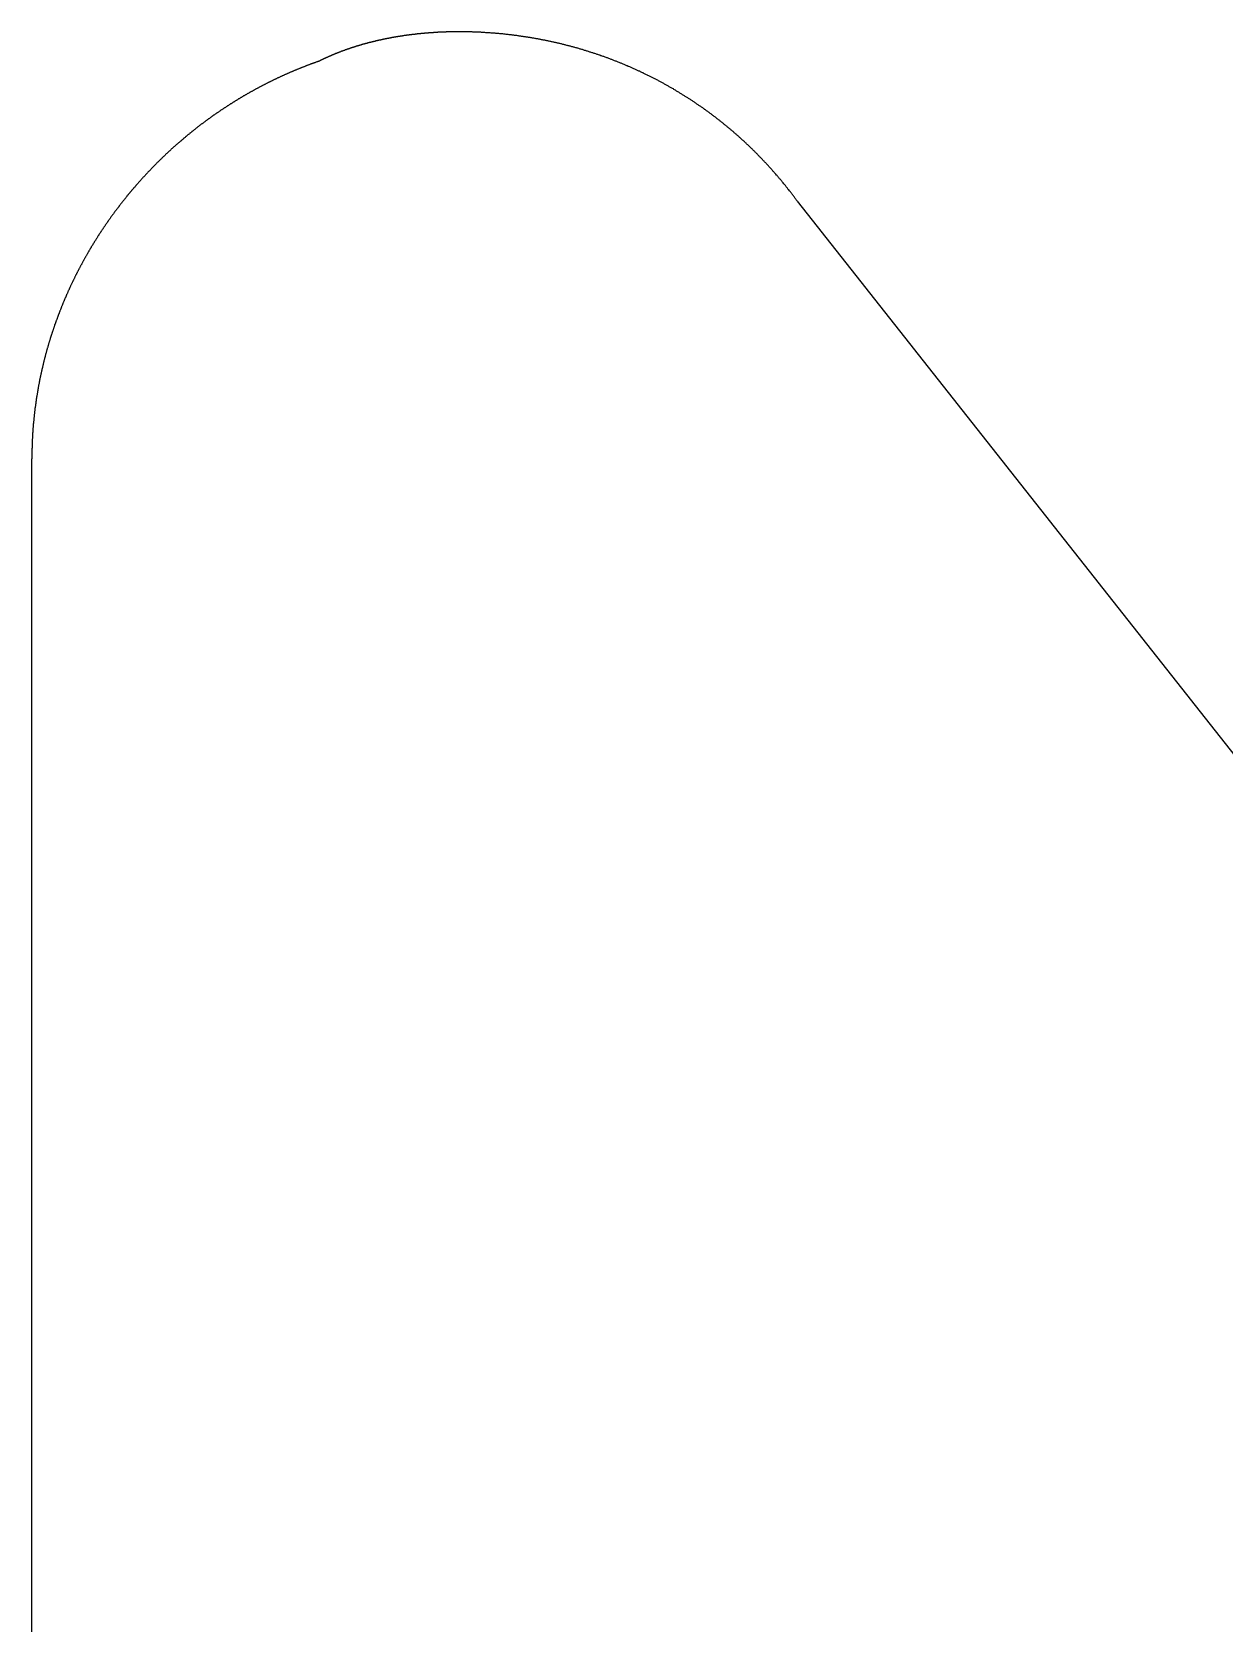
# Model space of a CAD drawing. Header units: millimetres. Extents: x -275 to 275, y -100 to 100.
# Drawn here: x -53.28 to -43.22, y 3.67 to 17.1 of the extents above; entities that cross this region are included whole.
import ezdxf

# ---------------------------------------------------------------- set-up
doc = ezdxf.new("R2010")
doc.units = ezdxf.units.MM

msp = doc.modelspace()

# ---------------------------------------------------------------- linework, layer by layer
for p, q in [((-46.823, 15.671), (-27.451, -8.896)), ((-53.281, -22.887), (-53.281, 13.498))]:
    msp.add_line(p, q)
for points in [[(-46.823, 15.671), (-46.827, 15.677), (-46.832, 15.682), (-46.836, 15.688), (-46.84, 15.693), (-46.844, 15.699), (-46.848, 15.705), (-46.852, 15.71), (-46.856, 15.716), (-46.861, 15.721), (-46.865, 15.727), (-46.869, 15.732), (-46.873, 15.737), (-46.877, 15.743), (-46.882, 15.748), (-46.886, 15.754), (-46.89, 15.759), (-46.894, 15.765), (-46.899, 15.77), (-46.903, 15.775), (-46.907, 15.781), (-46.911, 15.786), (-46.916, 15.792), (-46.92, 15.797), (-46.924, 15.802), (-46.929, 15.808), (-46.933, 15.813), (-46.937, 15.818), (-46.942, 15.824), (-46.946, 15.829), (-46.95, 15.834), (-46.955, 15.839), (-46.959, 15.845), (-46.963, 15.85), (-46.968, 15.855), (-46.972, 15.86), (-46.977, 15.866), (-46.981, 15.871), (-46.985, 15.876), (-46.99, 15.881), (-46.994, 15.886), (-46.999, 15.891), (-47.003, 15.897), (-47.008, 15.902), (-47.012, 15.907), (-47.017, 15.912), (-47.021, 15.917), (-47.026, 15.922), (-47.03, 15.927), (-47.035, 15.932), (-47.039, 15.937), (-47.044, 15.943), (-47.048, 15.948), (-47.053, 15.953), (-47.057, 15.958), (-47.062, 15.963), (-47.066, 15.968), (-47.071, 15.973), (-47.076, 15.978), (-47.08, 15.983), (-47.085, 15.988), (-47.089, 15.993), (-47.094, 15.997), (-47.099, 16.002), (-47.103, 16.007), (-47.108, 16.012), (-47.113, 16.017), (-47.117, 16.022), (-47.122, 16.027), (-47.127, 16.032), (-47.131, 16.037), (-47.136, 16.041), (-47.141, 16.046), (-47.145, 16.051), (-47.15, 16.056), (-47.155, 16.061), (-47.16, 16.066), (-47.164, 16.07), (-47.169, 16.075), (-47.174, 16.08), (-47.179, 16.085), (-47.183, 16.089), (-47.188, 16.094), (-47.193, 16.099), (-47.198, 16.103), (-47.202, 16.108), (-47.207, 16.113), (-47.212, 16.118), (-47.217, 16.122), (-47.222, 16.127), (-47.227, 16.131), (-47.231, 16.136), (-47.236, 16.141), (-47.241, 16.145), (-47.246, 16.15), (-47.251, 16.155), (-47.256, 16.159), (-47.261, 16.164), (-47.266, 16.168), (-47.27, 16.173), (-47.275, 16.177), (-47.28, 16.182), (-47.285, 16.186), (-47.29, 16.191), (-47.295, 16.195), (-47.3, 16.2), (-47.305, 16.204), (-47.31, 16.209), (-47.315, 16.213), (-47.32, 16.218), (-47.325, 16.222), (-47.33, 16.227), (-47.335, 16.231), (-47.34, 16.235), (-47.345, 16.24), (-47.35, 16.244), (-47.355, 16.248), (-47.36, 16.253), (-47.365, 16.257), (-47.37, 16.261), (-47.375, 16.266), (-47.38, 16.27), (-47.385, 16.274), (-47.39, 16.279), (-47.396, 16.283), (-47.401, 16.287), (-47.406, 16.291), (-47.411, 16.296), (-47.416, 16.3), (-47.421, 16.304), (-47.426, 16.308), (-47.431, 16.313), (-47.436, 16.317), (-47.442, 16.321), (-47.447, 16.325), (-47.452, 16.329), (-47.457, 16.333), (-47.462, 16.338), (-47.468, 16.342), (-47.473, 16.346), (-47.478, 16.35), (-47.483, 16.354), (-47.488, 16.358), (-47.494, 16.362), (-47.499, 16.366), (-47.504, 16.37), (-47.509, 16.374), (-47.514, 16.378), (-47.52, 16.382), (-47.525, 16.386), (-47.53, 16.39), (-47.536, 16.394), (-47.541, 16.398), (-47.546, 16.402), (-47.551, 16.406), (-47.557, 16.41), (-47.562, 16.414), (-47.567, 16.418), (-47.573, 16.422), (-47.578, 16.426), (-47.583, 16.43), (-47.589, 16.434), (-47.594, 16.437), (-47.599, 16.441), (-47.605, 16.445), (-47.61, 16.449), (-47.615, 16.453), (-47.621, 16.457), (-47.626, 16.46), (-47.632, 16.464), (-47.637, 16.468), (-47.642, 16.472), (-47.648, 16.475), (-47.653, 16.479), (-47.659, 16.483), (-47.664, 16.487), (-47.67, 16.49), (-47.675, 16.494), (-47.68, 16.498), (-47.686, 16.501), (-47.691, 16.505), (-47.697, 16.509), (-47.702, 16.512), (-47.708, 16.516), (-47.713, 16.52), (-47.719, 16.523), (-47.724, 16.527), (-47.73, 16.531), (-47.735, 16.534), (-47.741, 16.538), (-47.746, 16.541), (-47.752, 16.545), (-47.757, 16.548), (-47.763, 16.552), (-47.768, 16.555), (-47.774, 16.559), (-47.78, 16.562), (-47.785, 16.566), (-47.791, 16.569), (-47.796, 16.573), (-47.802, 16.576), (-47.808, 16.58), (-47.813, 16.583), (-47.819, 16.586), (-47.824, 16.59), (-47.83, 16.593), (-47.836, 16.597), (-47.841, 16.6), (-47.847, 16.603), (-47.852, 16.607), (-47.858, 16.61), (-47.864, 16.613), (-47.869, 16.617), (-47.875, 16.62), (-47.881, 16.623), (-47.886, 16.627), (-47.892, 16.63), (-47.898, 16.633), (-47.903, 16.636), (-47.909, 16.64), (-47.915, 16.643), (-47.921, 16.646), (-47.926, 16.649), (-47.932, 16.652), (-47.938, 16.656), (-47.943, 16.659), (-47.949, 16.662), (-47.955, 16.665), (-47.961, 16.668), (-47.966, 16.671), (-47.972, 16.674), (-47.978, 16.678), (-47.984, 16.681), (-47.989, 16.684), (-47.995, 16.687), (-48.001, 16.69), (-48.007, 16.693), (-48.013, 16.696), (-48.018, 16.699), (-48.024, 16.702), (-48.03, 16.705), (-48.036, 16.708), (-48.042, 16.711), (-48.048, 16.714), (-48.053, 16.717), (-48.059, 16.72), (-48.065, 16.723), (-48.071, 16.726), (-48.077, 16.729), (-48.083, 16.732), (-48.088, 16.734), (-48.094, 16.737), (-48.1, 16.74), (-48.106, 16.743), (-48.112, 16.746), (-48.118, 16.749), (-48.124, 16.752), (-48.13, 16.754), (-48.136, 16.757), (-48.141, 16.76), (-48.147, 16.763), (-48.153, 16.766), (-48.159, 16.768), (-48.165, 16.771), (-48.171, 16.774), (-48.177, 16.776), (-48.183, 16.779), (-48.189, 16.782), (-48.195, 16.785), (-48.201, 16.787), (-48.207, 16.79), (-48.213, 16.793), (-48.219, 16.795), (-48.225, 16.798), (-48.231, 16.801), (-48.237, 16.803), (-48.243, 16.806), (-48.249, 16.808), (-48.255, 16.811), (-48.261, 16.813), (-48.267, 16.816), (-48.273, 16.819), (-48.279, 16.821), (-48.285, 16.824), (-48.291, 16.826), (-48.297, 16.829), (-48.303, 16.831), (-48.309, 16.834), (-48.315, 16.836), (-48.321, 16.839), (-48.327, 16.841), (-48.333, 16.843), (-48.339, 16.846), (-48.345, 16.848), (-48.351, 16.851), (-48.358, 16.853), (-48.364, 16.855), (-48.37, 16.858), (-48.376, 16.86), (-48.382, 16.862), (-48.388, 16.865), (-48.394, 16.867), (-48.4, 16.869), (-48.406, 16.872), (-48.413, 16.874), (-48.419, 16.876), (-48.425, 16.879), (-48.431, 16.881), (-48.437, 16.883), (-48.443, 16.885), (-48.449, 16.887), (-48.456, 16.89), (-48.462, 16.892), (-48.468, 16.894), (-48.474, 16.896), (-48.48, 16.898), (-48.486, 16.901), (-48.493, 16.903), (-48.499, 16.905), (-48.505, 16.907), (-48.511, 16.909), (-48.517, 16.911), (-48.524, 16.913), (-48.53, 16.915), (-48.536, 16.917), (-48.542, 16.919), (-48.548, 16.921), (-48.555, 16.923), (-48.561, 16.925), (-48.567, 16.927), (-48.573, 16.929), (-48.58, 16.931), (-48.586, 16.933), (-48.592, 16.935), (-48.598, 16.937), (-48.605, 16.939), (-48.611, 16.941), (-48.617, 16.943), (-48.623, 16.945), (-48.63, 16.947), (-48.636, 16.949), (-48.642, 16.951), (-48.648, 16.952), (-48.655, 16.954), (-48.661, 16.956), (-48.667, 16.958), (-48.674, 16.96), (-48.68, 16.961), (-48.686, 16.963), (-48.692, 16.965), (-48.699, 16.967), (-48.705, 16.969), (-48.711, 16.97), (-48.718, 16.972), (-48.724, 16.974), (-48.73, 16.975), (-48.737, 16.977), (-48.743, 16.979), (-48.749, 16.98), (-48.756, 16.982), (-48.762, 16.984), (-48.768, 16.985), (-48.775, 16.987), (-48.781, 16.989), (-48.788, 16.99), (-48.794, 16.992), (-48.8, 16.993), (-48.807, 16.995), (-48.813, 16.997), (-48.819, 16.998), (-48.826, 17), (-48.832, 17.001), (-48.839, 17.003), (-48.845, 17.004), (-48.851, 17.006), (-48.858, 17.007), (-48.864, 17.009), (-48.871, 17.01), (-48.877, 17.011), (-48.883, 17.013), (-48.89, 17.014), (-48.896, 17.016), (-48.903, 17.017), (-48.909, 17.018), (-48.916, 17.02), (-48.922, 17.021), (-48.928, 17.022), (-48.935, 17.024), (-48.941, 17.025), (-48.948, 17.026), (-48.954, 17.028), (-48.961, 17.029), (-48.967, 17.03), (-48.974, 17.032), (-48.98, 17.033), (-48.986, 17.034), (-48.993, 17.035), (-48.999, 17.037), (-49.006, 17.038), (-49.012, 17.039), (-49.019, 17.04), (-49.025, 17.041), (-49.032, 17.042), (-49.038, 17.044), (-49.045, 17.045), (-49.051, 17.046), (-49.058, 17.047), (-49.064, 17.048), (-49.071, 17.049), (-49.077, 17.05), (-49.084, 17.051), (-49.09, 17.052), (-49.097, 17.053), (-49.103, 17.054), (-49.11, 17.055), (-49.116, 17.056), (-49.123, 17.057), (-49.129, 17.058), (-49.136, 17.059), (-49.143, 17.06), (-49.149, 17.061), (-49.156, 17.062), (-49.162, 17.063), (-49.169, 17.064), (-49.175, 17.065), (-49.182, 17.066), (-49.188, 17.067), (-49.195, 17.068), (-49.201, 17.069), (-49.208, 17.069), (-49.215, 17.07), (-49.221, 17.071), (-49.228, 17.072), (-49.234, 17.073), (-49.241, 17.073), (-49.247, 17.074), (-49.254, 17.075), (-49.261, 17.076), (-49.267, 17.076), (-49.274, 17.077), (-49.28, 17.078), (-49.287, 17.079), (-49.294, 17.079), (-49.3, 17.08), (-49.307, 17.081), (-49.313, 17.081), (-49.32, 17.082), (-49.327, 17.083), (-49.333, 17.083), (-49.34, 17.084), (-49.346, 17.084), (-49.353, 17.085), (-49.36, 17.086), (-49.366, 17.086), (-49.373, 17.087), (-49.379, 17.087), (-49.386, 17.088), (-49.393, 17.088), (-49.399, 17.089), (-49.406, 17.089), (-49.413, 17.09), (-49.419, 17.09), (-49.426, 17.091), (-49.433, 17.091), (-49.439, 17.092), (-49.446, 17.092), (-49.452, 17.092), (-49.459, 17.093), (-49.466, 17.093), (-49.472, 17.094), (-49.479, 17.094), (-49.486, 17.094), (-49.492, 17.095), (-49.499, 17.095), (-49.506, 17.095), (-49.512, 17.096), (-49.519, 17.096), (-49.526, 17.096), (-49.532, 17.096), (-49.539, 17.097), (-49.546, 17.097), (-49.552, 17.097), (-49.559, 17.097), (-49.566, 17.098), (-49.572, 17.098), (-49.579, 17.098), (-49.586, 17.098), (-49.592, 17.098), (-49.599, 17.098), (-49.606, 17.099), (-49.613, 17.099), (-49.619, 17.099), (-49.626, 17.099), (-49.633, 17.099), (-49.639, 17.099), (-49.646, 17.099), (-49.653, 17.099), (-49.659, 17.099), (-49.666, 17.099), (-49.673, 17.099), (-49.679, 17.099), (-49.682, 17.099), (-49.684, 17.099), (-49.686, 17.099), (-49.688, 17.099), (-49.691, 17.099), (-49.693, 17.099), (-49.695, 17.099), (-49.697, 17.099), (-49.7, 17.099), (-49.702, 17.099), (-49.704, 17.099), (-49.706, 17.099), (-49.709, 17.099), (-49.711, 17.099), (-49.713, 17.099), (-49.715, 17.099), (-49.718, 17.099), (-49.72, 17.099), (-49.722, 17.099), (-49.724, 17.099), (-49.727, 17.099), (-49.729, 17.099), (-49.731, 17.099), (-49.734, 17.099), (-49.736, 17.099), (-49.738, 17.099), (-49.74, 17.099), (-49.743, 17.099), (-49.745, 17.099), (-49.747, 17.099), (-49.749, 17.098), (-49.752, 17.098), (-49.754, 17.098), (-49.756, 17.098), (-49.759, 17.098), (-49.761, 17.098), (-49.763, 17.098), (-49.765, 17.098), (-49.768, 17.098), (-49.77, 17.098), (-49.772, 17.098), (-49.775, 17.098), (-49.777, 17.098), (-49.779, 17.098), (-49.781, 17.098), (-49.784, 17.098), (-49.786, 17.098), (-49.788, 17.097), (-49.791, 17.097), (-49.793, 17.097), (-49.795, 17.097), (-49.798, 17.097), (-49.8, 17.097), (-49.802, 17.097), (-49.805, 17.097), (-49.807, 17.097), (-49.809, 17.097), (-49.811, 17.097), (-49.814, 17.097), (-49.816, 17.096), (-49.818, 17.096), (-49.821, 17.096), (-49.823, 17.096), (-49.825, 17.096), (-49.828, 17.096), (-49.83, 17.096), (-49.832, 17.096), (-49.835, 17.096), (-49.837, 17.096), (-49.839, 17.095), (-49.842, 17.095), (-49.844, 17.095), (-49.846, 17.095), (-49.849, 17.095), (-49.851, 17.095), (-49.853, 17.095), (-49.856, 17.095), (-49.858, 17.094), (-49.86, 17.094), (-49.863, 17.094), (-49.865, 17.094), (-49.867, 17.094), (-49.87, 17.094), (-49.872, 17.094), (-49.874, 17.094), (-49.877, 17.093), (-49.879, 17.093), (-49.881, 17.093), (-49.884, 17.093), (-49.886, 17.093), (-49.888, 17.093), (-49.891, 17.093), (-49.893, 17.092), (-49.895, 17.092), (-49.898, 17.092), (-49.9, 17.092), (-49.902, 17.092), (-49.905, 17.092), (-49.907, 17.091), (-49.909, 17.091), (-49.912, 17.091), (-49.914, 17.091), (-49.917, 17.091), (-49.919, 17.091), (-49.921, 17.09), (-49.924, 17.09), (-49.926, 17.09), (-49.928, 17.09), (-49.931, 17.09), (-49.933, 17.09), (-49.935, 17.089), (-49.938, 17.089), (-49.94, 17.089), (-49.943, 17.089), (-49.945, 17.089), (-49.947, 17.088), (-49.95, 17.088), (-49.952, 17.088), (-49.954, 17.088), (-49.957, 17.088), (-49.959, 17.087), (-49.961, 17.087), (-49.964, 17.087), (-49.966, 17.087), (-49.969, 17.087), (-49.971, 17.086), (-49.973, 17.086), (-49.976, 17.086), (-49.978, 17.086), (-49.98, 17.086), (-49.983, 17.085), (-49.985, 17.085), (-49.988, 17.085), (-49.99, 17.085), (-49.992, 17.084), (-49.995, 17.084), (-49.997, 17.084), (-50, 17.084), (-50.002, 17.083), (-50.004, 17.083), (-50.007, 17.083), (-50.009, 17.083), (-50.011, 17.083), (-50.014, 17.082), (-50.016, 17.082), (-50.019, 17.082), (-50.021, 17.082), (-50.023, 17.081), (-50.026, 17.081), (-50.028, 17.081), (-50.031, 17.081), (-50.033, 17.08), (-50.035, 17.08), (-50.038, 17.08), (-50.04, 17.079), (-50.043, 17.079), (-50.045, 17.079), (-50.047, 17.079), (-50.05, 17.078), (-50.052, 17.078), (-50.055, 17.078), (-50.057, 17.078), (-50.059, 17.077), (-50.062, 17.077), (-50.064, 17.077), (-50.067, 17.076), (-50.069, 17.076), (-50.071, 17.076), (-50.074, 17.076), (-50.076, 17.075), (-50.079, 17.075), (-50.081, 17.075), (-50.083, 17.074), (-50.086, 17.074), (-50.088, 17.074), (-50.091, 17.073), (-50.093, 17.073), (-50.095, 17.073), (-50.098, 17.073), (-50.1, 17.072), (-50.103, 17.072), (-50.105, 17.072), (-50.107, 17.071), (-50.11, 17.071), (-50.112, 17.071), (-50.115, 17.07), (-50.117, 17.07), (-50.119, 17.07), (-50.122, 17.069), (-50.124, 17.069), (-50.127, 17.069), (-50.129, 17.068), (-50.131, 17.068), (-50.134, 17.068), (-50.136, 17.067), (-50.139, 17.067), (-50.141, 17.067), (-50.144, 17.066), (-50.146, 17.066), (-50.148, 17.065), (-50.151, 17.065), (-50.153, 17.065), (-50.156, 17.064), (-50.158, 17.064), (-50.16, 17.064), (-50.163, 17.063), (-50.165, 17.063), (-50.168, 17.063), (-50.17, 17.062), (-50.173, 17.062), (-50.175, 17.061), (-50.177, 17.061), (-50.18, 17.061), (-50.182, 17.06), (-50.185, 17.06), (-50.187, 17.059), (-50.189, 17.059), (-50.192, 17.059), (-50.194, 17.058), (-50.197, 17.058), (-50.199, 17.057), (-50.202, 17.057), (-50.204, 17.057), (-50.206, 17.056), (-50.209, 17.056), (-50.211, 17.055), (-50.214, 17.055), (-50.216, 17.055), (-50.218, 17.054), (-50.221, 17.054), (-50.223, 17.053), (-50.226, 17.053), (-50.228, 17.052), (-50.231, 17.052), (-50.233, 17.052), (-50.235, 17.051), (-50.238, 17.051), (-50.24, 17.05), (-50.243, 17.05), (-50.245, 17.049), (-50.248, 17.049), (-50.25, 17.049), (-50.252, 17.048), (-50.255, 17.048), (-50.257, 17.047), (-50.26, 17.047), (-50.262, 17.046), (-50.264, 17.046), (-50.267, 17.045), (-50.269, 17.045), (-50.272, 17.044), (-50.274, 17.044), (-50.277, 17.043), (-50.279, 17.043), (-50.281, 17.043), (-50.284, 17.042), (-50.286, 17.042), (-50.289, 17.041), (-50.291, 17.041), (-50.294, 17.04), (-50.296, 17.04), (-50.298, 17.039), (-50.301, 17.039), (-50.303, 17.038), (-50.306, 17.038), (-50.308, 17.037), (-50.31, 17.037), (-50.313, 17.036), (-50.315, 17.036), (-50.318, 17.035), (-50.32, 17.035), (-50.323, 17.034), (-50.325, 17.034), (-50.327, 17.033), (-50.33, 17.033), (-50.332, 17.032), (-50.335, 17.031), (-50.337, 17.031), (-50.34, 17.03), (-50.342, 17.03), (-50.344, 17.029), (-50.347, 17.029), (-50.349, 17.028), (-50.352, 17.028), (-50.354, 17.027), (-50.356, 17.027), (-50.359, 17.026), (-50.361, 17.026), (-50.364, 17.025), (-50.366, 17.024), (-50.369, 17.024), (-50.371, 17.023), (-50.373, 17.023), (-50.376, 17.022), (-50.378, 17.022), (-50.381, 17.021), (-50.383, 17.02), (-50.385, 17.02), (-50.388, 17.019), (-50.39, 17.019), (-50.393, 17.018), (-50.395, 17.018), (-50.398, 17.017), (-50.4, 17.016), (-50.402, 17.016), (-50.405, 17.015), (-50.407, 17.015), (-50.41, 17.014), (-50.412, 17.013), (-50.414, 17.013), (-50.417, 17.012), (-50.419, 17.012), (-50.422, 17.011), (-50.424, 17.01), (-50.426, 17.01), (-50.429, 17.009), (-50.431, 17.009), (-50.434, 17.008), (-50.436, 17.007), (-50.438, 17.007), (-50.441, 17.006), (-50.443, 17.005), (-50.446, 17.005), (-50.448, 17.004), (-50.451, 17.003), (-50.453, 17.003), (-50.455, 17.002), (-50.458, 17.002), (-50.46, 17.001), (-50.463, 17), (-50.465, 17), (-50.467, 16.999), (-50.47, 16.998), (-50.472, 16.998), (-50.475, 16.997), (-50.477, 16.996), (-50.479, 16.996), (-50.482, 16.995), (-50.484, 16.994), (-50.487, 16.994), (-50.489, 16.993), (-50.491, 16.992), (-50.494, 16.992), (-50.496, 16.991), (-50.499, 16.99), (-50.501, 16.989), (-50.503, 16.989), (-50.506, 16.988), (-50.508, 16.987), (-50.51, 16.987), (-50.513, 16.986), (-50.515, 16.985), (-50.518, 16.985), (-50.52, 16.984), (-50.522, 16.983), (-50.525, 16.982), (-50.527, 16.982), (-50.53, 16.981), (-50.532, 16.98), (-50.534, 16.979), (-50.537, 16.979), (-50.539, 16.978), (-50.542, 16.977), (-50.544, 16.977), (-50.546, 16.976), (-50.549, 16.975), (-50.551, 16.974), (-50.553, 16.974), (-50.556, 16.973), (-50.558, 16.972), (-50.561, 16.971), (-50.563, 16.971), (-50.565, 16.97), (-50.568, 16.969), (-50.57, 16.968), (-50.572, 16.967), (-50.575, 16.967), (-50.577, 16.966), (-50.58, 16.965), (-50.582, 16.964), (-50.584, 16.964), (-50.587, 16.963), (-50.589, 16.962), (-50.591, 16.961), (-50.594, 16.96), (-50.596, 16.96), (-50.599, 16.959), (-50.601, 16.958), (-50.603, 16.957), (-50.606, 16.956), (-50.608, 16.956), (-50.61, 16.955), (-50.613, 16.954), (-50.615, 16.953), (-50.617, 16.952), (-50.62, 16.952), (-50.622, 16.951), (-50.624, 16.95), (-50.627, 16.949), (-50.629, 16.948), (-50.632, 16.947), (-50.634, 16.947), (-50.636, 16.946), (-50.639, 16.945), (-50.641, 16.944), (-50.643, 16.943), (-50.646, 16.942), (-50.648, 16.941), (-50.65, 16.941), (-50.653, 16.94), (-50.655, 16.939), (-50.657, 16.938), (-50.66, 16.937), (-50.662, 16.936), (-50.664, 16.935), (-50.667, 16.935), (-50.669, 16.934), (-50.671, 16.933), (-50.674, 16.932), (-50.676, 16.931), (-50.678, 16.93), (-50.681, 16.929), (-50.683, 16.928), (-50.685, 16.927), (-50.688, 16.927), (-50.69, 16.926), (-50.692, 16.925), (-50.695, 16.924), (-50.697, 16.923), (-50.699, 16.922), (-50.702, 16.921), (-50.704, 16.92), (-50.706, 16.919), (-50.709, 16.918), (-50.711, 16.917), (-50.713, 16.916), (-50.716, 16.915), (-50.718, 16.915), (-50.72, 16.914), (-50.723, 16.913), (-50.725, 16.912), (-50.727, 16.911), (-50.73, 16.91), (-50.732, 16.909), (-50.734, 16.908), (-50.736, 16.907), (-50.739, 16.906), (-50.741, 16.905), (-50.743, 16.904), (-50.746, 16.903), (-50.748, 16.902), (-50.75, 16.901), (-50.753, 16.9), (-50.755, 16.899), (-50.757, 16.898), (-50.759, 16.897), (-50.762, 16.896), (-50.764, 16.895), (-50.766, 16.894), (-50.769, 16.893), (-50.771, 16.892), (-50.773, 16.891), (-50.776, 16.89), (-50.778, 16.889), (-50.78, 16.888), (-50.782, 16.887), (-50.785, 16.886), (-50.787, 16.885), (-50.789, 16.884), (-50.791, 16.883), (-50.794, 16.882), (-50.796, 16.881), (-50.798, 16.88), (-50.801, 16.879), (-50.803, 16.878), (-50.805, 16.877), (-50.807, 16.876), (-50.81, 16.875), (-50.812, 16.874), (-50.814, 16.873), (-50.816, 16.872), (-50.819, 16.871), (-50.821, 16.869), (-50.823, 16.868), (-50.825, 16.867), (-50.828, 16.866), (-50.83, 16.865), (-50.832, 16.864), (-50.835, 16.863), (-50.837, 16.862), (-50.839, 16.861), (-50.841, 16.86), (-50.843, 16.859), (-50.846, 16.858), (-50.848, 16.856), (-50.85, 16.855), (-50.852, 16.854), (-50.855, 16.853), (-50.857, 16.852), (-50.859, 16.851)], [(-50.859, 16.851), (-50.863, 16.849), (-50.868, 16.848), (-50.872, 16.846), (-50.876, 16.845), (-50.881, 16.843), (-50.885, 16.842), (-50.889, 16.84), (-50.893, 16.839), (-50.898, 16.837), (-50.902, 16.836), (-50.906, 16.834), (-50.91, 16.833), (-50.915, 16.831), (-50.919, 16.829), (-50.923, 16.828), (-50.927, 16.826), (-50.932, 16.825), (-50.936, 16.823), (-50.94, 16.822), (-50.944, 16.82), (-50.949, 16.818), (-50.953, 16.817), (-50.957, 16.815), (-50.961, 16.814), (-50.965, 16.812), (-50.97, 16.81), (-50.974, 16.809), (-50.978, 16.807), (-50.982, 16.805), (-50.987, 16.804), (-50.991, 16.802), (-50.995, 16.801), (-50.999, 16.799), (-51.003, 16.797), (-51.008, 16.796), (-51.012, 16.794), (-51.016, 16.792), (-51.02, 16.791), (-51.024, 16.789), (-51.028, 16.787), (-51.033, 16.785), (-51.037, 16.784), (-51.041, 16.782), (-51.045, 16.78), (-51.049, 16.779), (-51.053, 16.777), (-51.058, 16.775), (-51.062, 16.773), (-51.066, 16.772), (-51.07, 16.77), (-51.074, 16.768), (-51.078, 16.766), (-51.082, 16.765), (-51.087, 16.763), (-51.091, 16.761), (-51.095, 16.759), (-51.099, 16.758), (-51.103, 16.756), (-51.107, 16.754), (-51.111, 16.752), (-51.116, 16.75), (-51.12, 16.749), (-51.124, 16.747), (-51.128, 16.745), (-51.132, 16.743), (-51.136, 16.741), (-51.14, 16.74), (-51.144, 16.738), (-51.148, 16.736), (-51.152, 16.734), (-51.157, 16.732), (-51.161, 16.73), (-51.165, 16.728), (-51.169, 16.727), (-51.173, 16.725), (-51.177, 16.723), (-51.181, 16.721), (-51.185, 16.719), (-51.189, 16.717), (-51.193, 16.715), (-51.197, 16.713), (-51.201, 16.712), (-51.205, 16.71), (-51.21, 16.708), (-51.214, 16.706), (-51.218, 16.704), (-51.222, 16.702), (-51.226, 16.7), (-51.23, 16.698), (-51.234, 16.696), (-51.238, 16.694), (-51.242, 16.692), (-51.246, 16.69), (-51.25, 16.688), (-51.254, 16.686), (-51.258, 16.684), (-51.262, 16.682), (-51.266, 16.68), (-51.27, 16.678), (-51.274, 16.677), (-51.278, 16.675), (-51.282, 16.673), (-51.286, 16.671), (-51.29, 16.669), (-51.294, 16.666), (-51.298, 16.664), (-51.302, 16.662), (-51.306, 16.66), (-51.31, 16.658), (-51.314, 16.656), (-51.318, 16.654), (-51.322, 16.652), (-51.326, 16.65), (-51.33, 16.648), (-51.334, 16.646), (-51.338, 16.644), (-51.342, 16.642), (-51.346, 16.64), (-51.35, 16.638), (-51.354, 16.636), (-51.357, 16.634), (-51.361, 16.632), (-51.365, 16.629), (-51.369, 16.627), (-51.373, 16.625), (-51.377, 16.623), (-51.381, 16.621), (-51.385, 16.619), (-51.389, 16.617), (-51.393, 16.615), (-51.397, 16.613), (-51.401, 16.61), (-51.405, 16.608), (-51.408, 16.606), (-51.412, 16.604), (-51.416, 16.602), (-51.42, 16.6), (-51.424, 16.597), (-51.428, 16.595), (-51.432, 16.593), (-51.436, 16.591), (-51.44, 16.589), (-51.444, 16.587), (-51.447, 16.584), (-51.451, 16.582), (-51.455, 16.58), (-51.459, 16.578), (-51.463, 16.576), (-51.467, 16.573), (-51.471, 16.571), (-51.474, 16.569), (-51.478, 16.567), (-51.482, 16.564), (-51.486, 16.562), (-51.49, 16.56), (-51.494, 16.558), (-51.497, 16.555), (-51.501, 16.553), (-51.505, 16.551), (-51.509, 16.549), (-51.513, 16.546), (-51.517, 16.544), (-51.52, 16.542), (-51.524, 16.54), (-51.528, 16.537), (-51.532, 16.535), (-51.536, 16.533), (-51.539, 16.53), (-51.543, 16.528), (-51.547, 16.526), (-51.551, 16.523), (-51.555, 16.521), (-51.558, 16.519), (-51.562, 16.517), (-51.566, 16.514), (-51.57, 16.512), (-51.574, 16.51), (-51.577, 16.507), (-51.581, 16.505), (-51.585, 16.502), (-51.589, 16.5), (-51.592, 16.498), (-51.596, 16.495), (-51.6, 16.493), (-51.604, 16.491), (-51.607, 16.488), (-51.611, 16.486), (-51.615, 16.483), (-51.619, 16.481), (-51.622, 16.479), (-51.626, 16.476), (-51.63, 16.474), (-51.633, 16.471), (-51.637, 16.469), (-51.641, 16.467), (-51.645, 16.464), (-51.648, 16.462), (-51.652, 16.459), (-51.656, 16.457), (-51.659, 16.454), (-51.663, 16.452), (-51.667, 16.45), (-51.67, 16.447), (-51.674, 16.445), (-51.678, 16.442), (-51.681, 16.44), (-51.685, 16.437), (-51.689, 16.435), (-51.693, 16.432), (-51.696, 16.43), (-51.7, 16.427), (-51.703, 16.425), (-51.707, 16.422), (-51.711, 16.42), (-51.714, 16.417), (-51.718, 16.415), (-51.722, 16.412), (-51.725, 16.41), (-51.729, 16.407), (-51.733, 16.405), (-51.736, 16.402), (-51.74, 16.4), (-51.744, 16.397), (-51.747, 16.395), (-51.751, 16.392), (-51.754, 16.389), (-51.758, 16.387), (-51.762, 16.384), (-51.765, 16.382), (-51.769, 16.379), (-51.772, 16.377), (-51.776, 16.374), (-51.78, 16.371), (-51.783, 16.369), (-51.787, 16.366), (-51.79, 16.364), (-51.794, 16.361), (-51.797, 16.358), (-51.801, 16.356), (-51.805, 16.353), (-51.808, 16.351), (-51.812, 16.348), (-51.815, 16.345), (-51.819, 16.343), (-51.822, 16.34), (-51.826, 16.337), (-51.829, 16.335), (-51.833, 16.332), (-51.836, 16.33), (-51.84, 16.327), (-51.844, 16.324), (-51.847, 16.322), (-51.851, 16.319), (-51.854, 16.316), (-51.858, 16.314), (-51.861, 16.311), (-51.865, 16.308), (-51.868, 16.306), (-51.872, 16.303), (-51.875, 16.3), (-51.879, 16.297), (-51.882, 16.295), (-51.886, 16.292), (-51.889, 16.289), (-51.893, 16.287), (-51.896, 16.284), (-51.899, 16.281), (-51.903, 16.278), (-51.906, 16.276), (-51.91, 16.273), (-51.913, 16.27), (-51.917, 16.268), (-51.92, 16.265), (-51.924, 16.262), (-51.927, 16.259), (-51.931, 16.257), (-51.934, 16.254), (-51.937, 16.251), (-51.941, 16.248), (-51.944, 16.245), (-51.948, 16.243), (-51.951, 16.24), (-51.954, 16.237), (-51.958, 16.234), (-51.961, 16.232), (-51.965, 16.229), (-51.968, 16.226), (-51.972, 16.223), (-51.975, 16.22), (-51.978, 16.217), (-51.982, 16.215), (-51.985, 16.212), (-51.988, 16.209), (-51.992, 16.206), (-51.995, 16.203), (-51.999, 16.201), (-52.002, 16.198), (-52.005, 16.195), (-52.009, 16.192), (-52.012, 16.189), (-52.015, 16.186), (-52.019, 16.183), (-52.022, 16.181), (-52.025, 16.178), (-52.029, 16.175), (-52.032, 16.172), (-52.035, 16.169), (-52.039, 16.166), (-52.042, 16.163), (-52.045, 16.16), (-52.049, 16.158), (-52.052, 16.155), (-52.055, 16.152), (-52.059, 16.149), (-52.062, 16.146), (-52.065, 16.143), (-52.068, 16.14), (-52.072, 16.137), (-52.075, 16.134), (-52.078, 16.131), (-52.082, 16.128), (-52.085, 16.125), (-52.088, 16.122), (-52.091, 16.12), (-52.095, 16.117), (-52.098, 16.114), (-52.101, 16.111), (-52.104, 16.108), (-52.108, 16.105), (-52.111, 16.102), (-52.114, 16.099), (-52.117, 16.096), (-52.121, 16.093), (-52.124, 16.09), (-52.127, 16.087), (-52.13, 16.084), (-52.133, 16.081), (-52.137, 16.078), (-52.14, 16.075), (-52.143, 16.072), (-52.146, 16.069), (-52.149, 16.066), (-52.153, 16.063), (-52.156, 16.06), (-52.159, 16.057), (-52.162, 16.054), (-52.165, 16.051), (-52.169, 16.048), (-52.172, 16.045), (-52.175, 16.042), (-52.178, 16.039), (-52.181, 16.036), (-52.184, 16.033), (-52.188, 16.029), (-52.191, 16.026), (-52.194, 16.023), (-52.197, 16.02), (-52.2, 16.017), (-52.203, 16.014), (-52.206, 16.011), (-52.21, 16.008), (-52.213, 16.005), (-52.216, 16.002), (-52.219, 15.999), (-52.222, 15.996), (-52.225, 15.993), (-52.228, 15.989), (-52.231, 15.986), (-52.234, 15.983), (-52.237, 15.98), (-52.241, 15.977), (-52.244, 15.974), (-52.247, 15.971), (-52.25, 15.968), (-52.253, 15.964), (-52.256, 15.961), (-52.259, 15.958), (-52.262, 15.955), (-52.265, 15.952), (-52.268, 15.949), (-52.271, 15.946), (-52.274, 15.942), (-52.277, 15.939), (-52.28, 15.936), (-52.283, 15.933), (-52.286, 15.93), (-52.289, 15.927), (-52.292, 15.923), (-52.296, 15.92), (-52.299, 15.917), (-52.302, 15.914), (-52.305, 15.911), (-52.308, 15.908), (-52.311, 15.904), (-52.314, 15.901), (-52.317, 15.898), (-52.32, 15.895), (-52.322, 15.892), (-52.325, 15.888), (-52.328, 15.885), (-52.331, 15.882), (-52.334, 15.879), (-52.337, 15.875), (-52.34, 15.872), (-52.343, 15.869), (-52.346, 15.866), (-52.349, 15.862), (-52.352, 15.859), (-52.355, 15.856), (-52.358, 15.853), (-52.361, 15.849), (-52.364, 15.846), (-52.367, 15.843), (-52.37, 15.84), (-52.373, 15.836), (-52.375, 15.833), (-52.378, 15.83), (-52.381, 15.827), (-52.384, 15.823), (-52.387, 15.82), (-52.39, 15.817), (-52.393, 15.813), (-52.396, 15.81), (-52.399, 15.807), (-52.402, 15.804), (-52.404, 15.8), (-52.407, 15.797), (-52.41, 15.794), (-52.413, 15.79), (-52.416, 15.787), (-52.419, 15.784), (-52.422, 15.78), (-52.424, 15.777), (-52.427, 15.774), (-52.43, 15.77), (-52.433, 15.767), (-52.436, 15.764), (-52.439, 15.76), (-52.441, 15.757), (-52.444, 15.754), (-52.447, 15.75), (-52.45, 15.747), (-52.453, 15.744), (-52.455, 15.74), (-52.458, 15.737), (-52.461, 15.733), (-52.464, 15.73), (-52.467, 15.727), (-52.469, 15.723), (-52.472, 15.72), (-52.475, 15.717), (-52.478, 15.713), (-52.48, 15.71), (-52.483, 15.706), (-52.486, 15.703), (-52.489, 15.7), (-52.491, 15.696), (-52.494, 15.693), (-52.497, 15.689), (-52.5, 15.686), (-52.502, 15.683), (-52.505, 15.679), (-52.508, 15.676), (-52.51, 15.672), (-52.513, 15.669), (-52.516, 15.665), (-52.519, 15.662), (-52.521, 15.658), (-52.524, 15.655), (-52.527, 15.652), (-52.529, 15.648), (-52.532, 15.645), (-52.535, 15.641), (-52.537, 15.638), (-52.54, 15.634), (-52.543, 15.631), (-52.545, 15.627), (-52.548, 15.624), (-52.551, 15.62), (-52.553, 15.617), (-52.556, 15.613), (-52.559, 15.61), (-52.561, 15.607), (-52.564, 15.603), (-52.567, 15.6), (-52.569, 15.596), (-52.572, 15.593), (-52.574, 15.589), (-52.577, 15.586), (-52.58, 15.582), (-52.582, 15.579), (-52.585, 15.575), (-52.587, 15.571), (-52.59, 15.568), (-52.593, 15.564), (-52.595, 15.561), (-52.598, 15.557), (-52.6, 15.554), (-52.603, 15.55), (-52.605, 15.547), (-52.608, 15.543), (-52.611, 15.54), (-52.613, 15.536), (-52.616, 15.533), (-52.618, 15.529), (-52.621, 15.525), (-52.623, 15.522), (-52.626, 15.518), (-52.628, 15.515), (-52.631, 15.511), (-52.633, 15.508), (-52.636, 15.504), (-52.638, 15.501), (-52.641, 15.497), (-52.643, 15.493), (-52.646, 15.49), (-52.648, 15.486), (-52.651, 15.483), (-52.653, 15.479), (-52.656, 15.475), (-52.658, 15.472), (-52.661, 15.468), (-52.663, 15.465), (-52.666, 15.461), (-52.668, 15.457), (-52.671, 15.454), (-52.673, 15.45), (-52.675, 15.447), (-52.678, 15.443), (-52.68, 15.439), (-52.683, 15.436), (-52.685, 15.432), (-52.688, 15.428), (-52.69, 15.425), (-52.692, 15.421), (-52.695, 15.417), (-52.697, 15.414), (-52.7, 15.41), (-52.702, 15.407), (-52.704, 15.403), (-52.707, 15.399), (-52.709, 15.396), (-52.712, 15.392), (-52.714, 15.388), (-52.716, 15.385), (-52.719, 15.381), (-52.721, 15.377), (-52.723, 15.374), (-52.726, 15.37), (-52.728, 15.366), (-52.73, 15.362), (-52.733, 15.359), (-52.735, 15.355), (-52.737, 15.351), (-52.74, 15.348), (-52.742, 15.344), (-52.744, 15.34), (-52.747, 15.337), (-52.749, 15.333), (-52.751, 15.329), (-52.754, 15.326), (-52.756, 15.322), (-52.758, 15.318), (-52.76, 15.314), (-52.763, 15.311), (-52.765, 15.307), (-52.767, 15.303), (-52.769, 15.299), (-52.772, 15.296), (-52.774, 15.292), (-52.776, 15.288), (-52.779, 15.284), (-52.781, 15.281), (-52.783, 15.277), (-52.785, 15.273), (-52.787, 15.27), (-52.79, 15.266), (-52.792, 15.262), (-52.794, 15.258), (-52.796, 15.254), (-52.799, 15.251), (-52.801, 15.247), (-52.803, 15.243), (-52.805, 15.239), (-52.807, 15.236), (-52.809, 15.232), (-52.812, 15.228), (-52.814, 15.224), (-52.816, 15.22), (-52.818, 15.217), (-52.82, 15.213), (-52.822, 15.209), (-52.825, 15.205), (-52.827, 15.202), (-52.829, 15.198), (-52.831, 15.194), (-52.833, 15.19), (-52.835, 15.186), (-52.837, 15.183), (-52.84, 15.179), (-52.842, 15.175), (-52.844, 15.171), (-52.846, 15.167), (-52.848, 15.163), (-52.85, 15.16), (-52.852, 15.156), (-52.854, 15.152), (-52.856, 15.148), (-52.858, 15.144), (-52.86, 15.14), (-52.863, 15.137), (-52.865, 15.133), (-52.867, 15.129), (-52.869, 15.125), (-52.871, 15.121), (-52.873, 15.117), (-52.875, 15.113), (-52.877, 15.11), (-52.879, 15.106), (-52.881, 15.102), (-52.883, 15.098), (-52.885, 15.094), (-52.887, 15.09), (-52.889, 15.086), (-52.891, 15.083), (-52.893, 15.079), (-52.895, 15.075), (-52.897, 15.071), (-52.899, 15.067), (-52.901, 15.063), (-52.903, 15.059), (-52.905, 15.055), (-52.907, 15.051), (-52.909, 15.048), (-52.911, 15.044), (-52.913, 15.04), (-52.915, 15.036), (-52.917, 15.032), (-52.919, 15.028), (-52.92, 15.024), (-52.922, 15.02), (-52.924, 15.016), (-52.926, 15.012), (-52.928, 15.008), (-52.93, 15.005), (-52.932, 15.001), (-52.934, 14.997), (-52.936, 14.993), (-52.938, 14.989), (-52.94, 14.985), (-52.941, 14.981), (-52.943, 14.977), (-52.945, 14.973), (-52.947, 14.969), (-52.949, 14.965), (-52.951, 14.961), (-52.953, 14.957), (-52.954, 14.953), (-52.956, 14.949), (-52.958, 14.945), (-52.96, 14.941), (-52.962, 14.937), (-52.964, 14.934), (-52.965, 14.93), (-52.967, 14.926), (-52.969, 14.922), (-52.971, 14.918), (-52.973, 14.914), (-52.974, 14.91), (-52.976, 14.906), (-52.978, 14.902), (-52.98, 14.898), (-52.981, 14.894), (-52.983, 14.89), (-52.985, 14.886), (-52.987, 14.882), (-52.989, 14.878), (-52.99, 14.874), (-52.992, 14.87), (-52.994, 14.866), (-52.995, 14.862), (-52.997, 14.858), (-52.999, 14.854), (-53.001, 14.85), (-53.002, 14.846), (-53.004, 14.842), (-53.006, 14.838), (-53.007, 14.834), (-53.009, 14.83), (-53.011, 14.826), (-53.013, 14.822), (-53.014, 14.818), (-53.016, 14.814), (-53.018, 14.81), (-53.019, 14.805), (-53.021, 14.801), (-53.023, 14.797), (-53.024, 14.793), (-53.026, 14.789), (-53.027, 14.785), (-53.029, 14.781), (-53.031, 14.777), (-53.032, 14.773), (-53.034, 14.769), (-53.036, 14.765), (-53.037, 14.761), (-53.039, 14.757), (-53.04, 14.753), (-53.042, 14.749), (-53.044, 14.745), (-53.045, 14.741), (-53.047, 14.737), (-53.048, 14.733), (-53.05, 14.728), (-53.051, 14.724), (-53.053, 14.72), (-53.055, 14.716), (-53.056, 14.712), (-53.058, 14.708), (-53.059, 14.704), (-53.061, 14.7), (-53.062, 14.696), (-53.064, 14.692), (-53.065, 14.688), (-53.067, 14.684), (-53.068, 14.679), (-53.07, 14.675), (-53.071, 14.671), (-53.073, 14.667), (-53.074, 14.663), (-53.076, 14.659), (-53.077, 14.655), (-53.079, 14.651), (-53.08, 14.647), (-53.082, 14.642), (-53.083, 14.638), (-53.085, 14.634), (-53.086, 14.63), (-53.088, 14.626), (-53.089, 14.622), (-53.09, 14.618), (-53.092, 14.614), (-53.093, 14.609), (-53.095, 14.605), (-53.096, 14.601), (-53.098, 14.597), (-53.099, 14.593), (-53.1, 14.589), (-53.102, 14.585), (-53.103, 14.58), (-53.104, 14.576), (-53.106, 14.572), (-53.107, 14.568), (-53.109, 14.564), (-53.11, 14.56), (-53.111, 14.556), (-53.113, 14.551), (-53.114, 14.547), (-53.115, 14.543), (-53.117, 14.539), (-53.118, 14.535), (-53.119, 14.531), (-53.121, 14.526), (-53.122, 14.522), (-53.123, 14.518), (-53.125, 14.514), (-53.126, 14.51), (-53.127, 14.506), (-53.128, 14.501), (-53.13, 14.497), (-53.131, 14.493), (-53.132, 14.489), (-53.134, 14.485), (-53.135, 14.481), (-53.136, 14.476), (-53.137, 14.472), (-53.139, 14.468), (-53.14, 14.464), (-53.141, 14.46), (-53.142, 14.455), (-53.144, 14.451), (-53.145, 14.447), (-53.146, 14.443), (-53.147, 14.439), (-53.148, 14.434), (-53.15, 14.43), (-53.151, 14.426), (-53.152, 14.422), (-53.153, 14.418), (-53.154, 14.413), (-53.156, 14.409), (-53.157, 14.405), (-53.158, 14.401), (-53.159, 14.396), (-53.16, 14.392), (-53.161, 14.388), (-53.162, 14.384), (-53.164, 14.38), (-53.165, 14.375), (-53.166, 14.371), (-53.167, 14.367), (-53.168, 14.363), (-53.169, 14.358), (-53.17, 14.354), (-53.171, 14.35), (-53.173, 14.346), (-53.174, 14.341), (-53.175, 14.337), (-53.176, 14.333), (-53.177, 14.329), (-53.178, 14.324), (-53.179, 14.32), (-53.18, 14.316), (-53.181, 14.312), (-53.182, 14.307), (-53.183, 14.303), (-53.184, 14.299), (-53.185, 14.295), (-53.186, 14.29), (-53.187, 14.286), (-53.188, 14.282), (-53.189, 14.278), (-53.19, 14.273), (-53.191, 14.269), (-53.192, 14.265), (-53.193, 14.261), (-53.194, 14.256), (-53.195, 14.252), (-53.196, 14.248), (-53.197, 14.243), (-53.198, 14.239), (-53.199, 14.235), (-53.2, 14.231), (-53.201, 14.226), (-53.202, 14.222), (-53.203, 14.218), (-53.204, 14.213), (-53.205, 14.209), (-53.206, 14.205), (-53.207, 14.201), (-53.208, 14.196), (-53.208, 14.192), (-53.209, 14.188), (-53.21, 14.183), (-53.211, 14.179), (-53.212, 14.175), (-53.213, 14.17), (-53.214, 14.166), (-53.215, 14.162), (-53.215, 14.158), (-53.216, 14.153), (-53.217, 14.149), (-53.218, 14.145), (-53.219, 14.14), (-53.22, 14.136), (-53.22, 14.132), (-53.221, 14.127), (-53.222, 14.123), (-53.223, 14.119), (-53.224, 14.114), (-53.225, 14.11), (-53.225, 14.106), (-53.226, 14.101), (-53.227, 14.097), (-53.228, 14.093), (-53.228, 14.088), (-53.229, 14.084), (-53.23, 14.08), (-53.231, 14.075), (-53.231, 14.071), (-53.232, 14.067), (-53.233, 14.062), (-53.234, 14.058), (-53.234, 14.054), (-53.235, 14.049), (-53.236, 14.045), (-53.237, 14.041), (-53.237, 14.036), (-53.238, 14.032), (-53.239, 14.028), (-53.239, 14.023), (-53.24, 14.019), (-53.241, 14.015), (-53.241, 14.01), (-53.242, 14.006), (-53.243, 14.002), (-53.243, 13.997), (-53.244, 13.993), (-53.245, 13.989), (-53.245, 13.984), (-53.246, 13.98), (-53.247, 13.975), (-53.247, 13.971), (-53.248, 13.967), (-53.248, 13.962), (-53.249, 13.958), (-53.25, 13.954), (-53.25, 13.949), (-53.251, 13.945), (-53.251, 13.94), (-53.252, 13.936), (-53.253, 13.932), (-53.253, 13.927), (-53.254, 13.923), (-53.254, 13.919), (-53.255, 13.914), (-53.255, 13.91), (-53.256, 13.905), (-53.256, 13.901), (-53.257, 13.897), (-53.257, 13.892), (-53.258, 13.888), (-53.258, 13.884), (-53.259, 13.879), (-53.259, 13.875), (-53.26, 13.87), (-53.26, 13.866), (-53.261, 13.862), (-53.261, 13.857), (-53.262, 13.853), (-53.262, 13.848), (-53.263, 13.844), (-53.263, 13.84), (-53.264, 13.835), (-53.264, 13.831), (-53.265, 13.826), (-53.265, 13.822), (-53.265, 13.818), (-53.266, 13.813), (-53.266, 13.809), (-53.267, 13.804), (-53.267, 13.8), (-53.267, 13.796), (-53.268, 13.791), (-53.268, 13.787), (-53.269, 13.782), (-53.269, 13.778), (-53.269, 13.774), (-53.27, 13.769), (-53.27, 13.765), (-53.27, 13.76), (-53.271, 13.756), (-53.271, 13.751), (-53.271, 13.747), (-53.272, 13.743), (-53.272, 13.738), (-53.272, 13.734), (-53.273, 13.729), (-53.273, 13.725), (-53.273, 13.72), (-53.274, 13.716), (-53.274, 13.712), (-53.274, 13.707), (-53.274, 13.703), (-53.275, 13.698), (-53.275, 13.694), (-53.275, 13.689), (-53.275, 13.685), (-53.276, 13.681), (-53.276, 13.676), (-53.276, 13.672), (-53.276, 13.667), (-53.277, 13.663), (-53.277, 13.658), (-53.277, 13.654), (-53.277, 13.65), (-53.277, 13.645), (-53.278, 13.641), (-53.278, 13.636), (-53.278, 13.632), (-53.278, 13.627), (-53.278, 13.623), (-53.278, 13.618), (-53.279, 13.614), (-53.279, 13.61), (-53.279, 13.605), (-53.279, 13.601), (-53.279, 13.596), (-53.279, 13.592), (-53.279, 13.587), (-53.28, 13.583), (-53.28, 13.578), (-53.28, 13.574), (-53.28, 13.569), (-53.28, 13.565), (-53.28, 13.561), (-53.28, 13.556), (-53.28, 13.552), (-53.28, 13.547), (-53.28, 13.543), (-53.28, 13.538), (-53.28, 13.534), (-53.28, 13.529), (-53.281, 13.525), (-53.281, 13.52), (-53.281, 13.516), (-53.281, 13.511), (-53.281, 13.507), (-53.281, 13.503), (-53.281, 13.498)]]:
    msp.add_lwpolyline(points)

doc.saveas('drawing.dxf')
